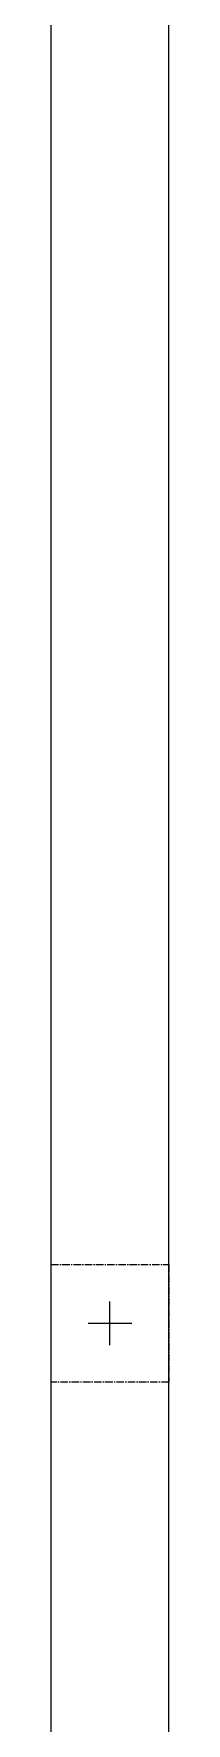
# Model space of a CAD drawing. Header units: millimetres. Extents: x 2519235 to 7246330, y 25937 to 201821.
# Drawn here: x 2634354 to 2634654, y 125948 to 130260 of the extents above; entities that cross this region are included whole.
import ezdxf

# ---------------------------------------------------------------- set-up
doc = ezdxf.new("R2010")
doc.units = ezdxf.units.MM
doc.linetypes.add('Xref-PLAN-106.940$0$CENTER2', pattern=[28.575, 19.05, -3.175, 3.175, -3.175])
doc.layers.get('Defpoints').update_dxf_attribs({"color": 140})
doc.layers.add('Xref-PLAN-106.940$0$_Beam', color=1, linetype='Continuous')
doc.layers.add('Xref-PLAN-106.940$0$_Col-B', color=1, linetype='Xref-PLAN-106.940$0$CENTER2')

# ---------------------------------------------------------------- blocks, each defined once
blk = doc.blocks.new('Xref-PLAN-106.940$0$_C300-300')
blk.add_lwpolyline([(-150, 0), (150, 0), (150, -300), (-150, -300)], close=True)
at = {"layer": 'Defpoints'}
for p, q in [((0, -94.1), (0, -205.9)), ((-55.9, -150), (55.9, -150))]:
    blk.add_line(p, q, dxfattribs=at)
blk = doc.blocks.new('Xref-PLAN-106.940')
at = {"layer": 'Xref-PLAN-106.940$0$_Beam'}
for p, q in [((145669.2, 22958.4), (145669.2, 17298.4)), ((145969.2, 22958.4), (145969.2, 17298.4))]:
    blk.add_line(p, q, dxfattribs=at)
at = {"layer": 'Xref-PLAN-106.940$0$_Col-B'}
blk.add_blockref('Xref-PLAN-106.940$0$_C300-300', (145819.2, 21025.3), dxfattribs=at)
blk = doc.blocks.new('A$C6d15e31b')
blk.add_blockref('Xref-PLAN-106.940', (-135619.3, -23258.4))

msp = doc.modelspace()

# ---------------------------------------------------------------- block references
at = {"rotation": 180}
msp.add_blockref('A$C6d15e31b', (2644703.703, 124585.018), dxfattribs=at)

doc.saveas('drawing.dxf')
